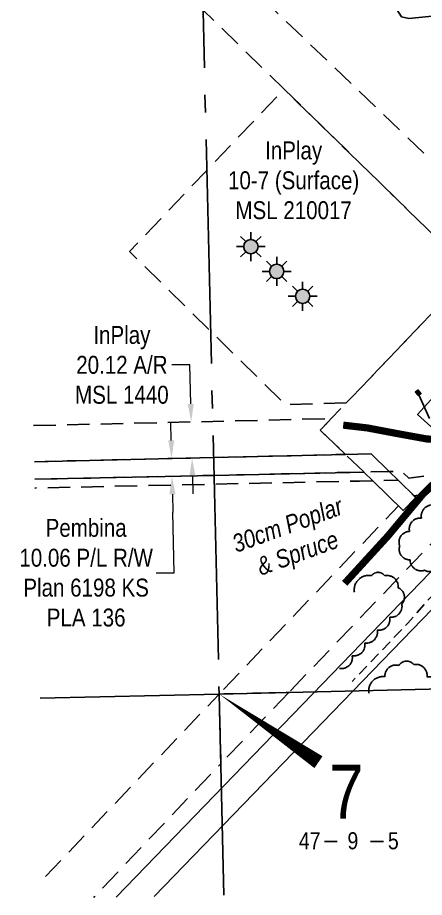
# Model space of a CAD drawing. Extents: x 611267 to 619164, y 5877763 to 5883089.
# Drawn here: x 613470.7 to 613697.6, y 5877901.6 to 5878392.2 of the extents above; entities that cross this region are included whole.
import ezdxf
from ezdxf.enums import TextEntityAlignment as Align

# ---------------------------------------------------------------- set-up
doc = ezdxf.new("R2010")
doc.units = 0
doc.header["$LTSCALE"] = 5
doc.header["$PDSIZE"] = 0.5
for name, pattern in [('0', [1, 1, 0]), ('foc-ACCESSROAD', [3.75, 2.5, -1.25]), ('foc-FLOWLINE', [3.75, 2.5, -1.25]), ('foc-QUARTERLINE', [33, 25, -3, 2, -3]), ('UG_PIPE', [1.875, 1.25, -0.625])]:
    doc.linetypes.add(name, pattern=pattern)
doc.layers.get('Defpoints').update_dxf_attribs({"color": 9})
for name, color, linetype in [('10', 1, 'Continuous'), ('9', 3, 'Continuous'), ('AS-PIPE-UG', 44, 'UG_PIPE'), ('AS-ROADS', 254, 'Continuous'), ('C-AR', 13, 'foc-ACCESSROAD'), ('C-FLOWLINE', 13, 'foc-FLOWLINE'), ('C-RW', 13, 'Continuous'), ('C-WS', 13, 'foc-ACCESSROAD'), ('C-WS-S', 8, 'Continuous'), ('F-RW', 190, 'Continuous'), ('L-QSEC', 8, 'foc-QUARTERLINE'), ('L-SECLBL', 7, 'Continuous'), ('T-BUSH', 110, '0'), ('T-BUSH-T', 110, 'Continuous'), ('T-WATER', 160, 'Continuous')]:
    doc.layers.add(name, color=color, linetype=linetype)
doc.layers.add('AS-PIPE-AG', color=7, linetype='Continuous', true_color=0x7d00fa)
doc.layers.add('AS-STRUCTURE-H', color=7, linetype='Continuous', true_color=0xa8a8a8)
doc.layers.add('AS-STRUCTURE', color=7, linetype='Continuous', lineweight=30, true_color=0x595959)
for name, color, linetype, lineweight in [('C-AR-T', 13, 'Continuous', 9), ('C-WS-T', 13, 'Continuous', 9), ('F-AR-T', 190, 'Continuous', 9)]:
    doc.layers.add(name, color=color, linetype=linetype, lineweight=lineweight)
doc.styles.add('80CG', font='ARIALN.TTF', dxfattribs={"height": 10})
doc.styles.add('80L', font='ARIALN.TTF', dxfattribs={"height": 10})
doc.styles.add('80LS', font='ARIALNI.TTF', dxfattribs={"height": 10})
doc.styles.add('foc-LtypeFont', font='ARIALN.TTF', dxfattribs={"height": 7.35})
doc.styles.add('SIMPLEX', font='ARIALN.TTF')
doc.linetypes.add('foc-TOPO-flowdirection-NOLINE', pattern='A,0,[">",foc-LtypeFont,S=0.3,R=0,X=0,Y=-0.945],-20,[">",foc-LtypeFont,S=0.3,R=0,X=0,Y=-0.945],0', length=20)
doc.dimstyles.new('Compass 5 000', dxfattribs={"dimscale": 5, "dimtxt": 9, "dimasz": 2, "dimexe": 0.2, "dimexo": 0.0625, "dimgap": 0.5, "dimtad": 0, "dimtih": 1, "dimtoh": 1, "dimzin": 0, "dimdsep": 46, "dimtxsty": '80CG', "dimcen": 0.1, "dimse1": 1, "dimse2": 1, "dimclrd": 256, "dimclrt": 256, "dimaunit": 1, "dimadec": 4, "dimazin": 0, "dimtfac": 0.06, "dimtofl": 0, "dimtmove": 0, "dimatfit": 1, "dimfxl": 0.2, "dimtolj": 1, "dimtzin": 0, "dimlwd": -1, "dimarcsym": 0})

# ---------------------------------------------------------------- blocks, each defined once
blk = doc.blocks.new('L-SECLBL')
at = {"layer": '9', "color": 7}
for p, q in [((-5.08, -27.83), (-12.29, -27.83)), ((20.7, -27.83), (13.5, -27.83))]:
    blk.add_line(p, q, dxfattribs=at)
at = {"layer": '10', "color": 2, "style": 'SIMPLEX'}
blk.add_attdef('SEC', text='', height=30, dxfattribs=at).set_placement((0, 0), align=Align.MIDDLE)
at = {"layer": '10', "color": 5, "style": '80L'}
blk.add_attdef('TWP', text='', height=9.5, dxfattribs=at).set_placement((-14.43, -27.37), align=Align.MIDDLE_RIGHT)
blk.add_attdef('RGE', text='', height=9.5, dxfattribs=at).set_placement((3.62, -27.37), align=Align.MIDDLE_CENTER)
blk.add_attdef('MER', text='', height=9.5, dxfattribs=at).set_placement((23.17, -27.37), align=Align.MIDDLE_LEFT)
blk = doc.blocks.new('*D374')
at = {"layer": 'C-AR-T', "transparency": 16777216}
for p, q in [((613566.75, 5878198.53), (613556.75, 5878198.53)), ((613567.25, 5878176.76), (613566.75, 5878198.53)), ((613568.19, 5878136.64), (613568.43, 5878126.65))]:
    blk.add_line(p, q, dxfattribs=at)
for points in [[(613568.92, 5878176.8), (613565.59, 5878176.73), (613567.49, 5878166.77)], [(613569.86, 5878136.68), (613566.53, 5878136.6), (613567.96, 5878146.64)]]:
    blk.add_solid(points, dxfattribs=at)
at = {"layer": 'Defpoints', "color": 0, "transparency": 16777216}
for p in [(613567.49, 5878166.77), (613549.39, 5878166.34), (613549.86, 5878146.22)]:
    blk.add_point(p, dxfattribs=at)
at = {"layer": 'C-AR-T', "transparency": 16777216, "insert": (613528.84, 5878198.53), "char_height": 10, "attachment_point": 5, "style": '80CG'}
blk.add_mtext('\\A1;InPlay\\P20.12 A/R\\PMSL 1440', dxfattribs=at)
blk = doc.blocks.new('*D376')
at = {"layer": 'Defpoints', "color": 0, "transparency": 16777216}
for p in [(613631.64, 5878148.13), (613631.86, 5878138.11), (613556.79, 5878136.45)]:
    blk.add_point(p, dxfattribs=at)
at = {"layer": 'F-AR-T', "transparency": 16777216}
for p, q in [((613556.35, 5878156.46), (613556.13, 5878166.46)), ((613557.01, 5878126.46), (613557.24, 5878116.46)), ((613557.98, 5878082.64), (613557.24, 5878116.46)), ((613547.98, 5878082.64), (613557.98, 5878082.64))]:
    blk.add_line(p, q, dxfattribs=at)
for points in [[(613558.02, 5878156.5), (613554.68, 5878156.43), (613556.57, 5878146.46)], [(613558.68, 5878126.49), (613555.35, 5878126.42), (613556.79, 5878136.45)]]:
    blk.add_solid(points, dxfattribs=at)
at = {"layer": 'F-AR-T', "transparency": 16777216, "insert": (613508.9, 5878082.64), "char_height": 10, "attachment_point": 5, "style": '80CG', "bg_fill": 3, "box_fill_scale": 1.1, "bg_fill_color": 256, "bg_fill_true_color": 13158600, "bg_fill_transparency": 0}
blk.add_mtext('\\A1;Pembina\\P10.06 P/L R/W\\PPlan 6198 KS\\PPLA 136', dxfattribs=at)
blk = doc.blocks.new('GAS')
h = blk.add_hatch(color=255)
h.dxf.hatch_style = 1
edge = h.paths.add_edge_path()
edge.add_arc((0, 0), 0.9, 0, 360)
for p, q in [((-0.571, 0.571), (-1.142, 1.142)), ((0, 0.808), (0, 1.616)), ((0.571, 0.571), (1.142, 1.142)), ((-0.808, 0), (-1.616, 0)), ((1.616, 0), (0.808, 0)), ((-0.571, -0.571), (-1.142, -1.142)), ((0, -0.808), (0, -1.616)), ((1.142, -1.142), (0.571, -0.571))]:
    blk.add_line(p, q)
blk.add_circle((0, 0), 0.8)

msp = doc.modelspace()

# ---------------------------------------------------------------- hatches: boundary and pattern name
at = {"layer": 'AS-STRUCTURE-H'}
h = msp.add_hatch(color=256, dxfattribs=at)
h.dxf.hatch_style = 1
h.paths.add_polyline_path([(613692.628, 5878183.308), (613694.068, 5878184.516), (613695.7, 5878182.625), (613694.042, 5878181.673)])

# ---------------------------------------------------------------- linework, layer by layer
at = {"layer": 'AS-PIPE-AG', "flags": 128}
msp.add_lwpolyline([(613700.42, 5878168.729), (613694.429, 5878181.916)], dxfattribs=at)
at = {"layer": 'AS-PIPE-UG', "flags": 128}
msp.add_lwpolyline([(613919.114, 5878125.242), (613913.698, 5878119.972), (613904.82, 5878111.052), (613897.591, 5878102.776), (613888.079, 5878092.15), (613875.247, 5878079.239), (613867.566, 5878071.571), (613862.93, 5878066.323), (613859.443, 5878062.42), (613857.524, 5878061.572), (613855.396, 5878062.032), (613851.91, 5878065.831), (613844.398, 5878073.489), (613829.607, 5878087.917), (613811.584, 5878105.342), (613803.278, 5878113.026), (613796.444, 5878119.527), (613791.609, 5878124.044), (613787.678, 5878127.097), (613783.849, 5878126.6), (613778.954, 5878125.744), (613771.838, 5878124.348), (613762.564, 5878122.759), (613757.267, 5878121.822), (613752.806, 5878121.151), (613748.739, 5878120.435), (613745.308, 5878116.781), (613739.212, 5878109.496), (613732.699, 5878102.16), (613722.119, 5878090.62), (613712.191, 5878080.276), (613699.385, 5878067.15), (613688.345, 5878054.632), (613677.946, 5878043.622), (613657.297, 5878022.048)], dxfattribs=at)
at = {"layer": 'AS-ROADS', "const_width": 3.998, "flags": 128}
for points in [[(613805.973, 5878232.148), (613779.09, 5878205.546), (613751.819, 5878180.83), (613739.18, 5878169.004), (613730.228, 5878162.263), (613721.226, 5878158.256), (613711.398, 5878156.743), (613699.069, 5878157.243), (613682.274, 5878160.296), (613665.763, 5878163.419), (613652.305, 5878164.968)], [(613653.133, 5878076.756), (613677.223, 5878103.105), (613696.543, 5878126.183), (613710.291, 5878139.638), (613722.03, 5878154.675), (613726.276, 5878160.077)]]:
    msp.add_lwpolyline(points, dxfattribs=at)
at = {"layer": 'AS-STRUCTURE', "flags": 128}
msp.add_lwpolyline([(613692.628, 5878183.308), (613694.068, 5878184.516), (613695.7, 5878182.625), (613694.042, 5878181.673)], close=True, dxfattribs=at)
at = {"layer": 'C-AR', "flags": 128}
msp.add_lwpolyline([(613479.536, 5878164.711), (613579.508, 5878167.049), (613645.668, 5878168.593), (613639.486, 5878162.129), (613653.612, 5878148.64), (613645.823, 5878148.458), (613579.984, 5878146.921), (613480.012, 5878144.584)], dxfattribs=at)
at = {"layer": 'C-FLOWLINE', "flags": 128}
for points in [[(613480.244, 5878134.764), (613580.219, 5878136.972), (613656.2, 5878138.653), (613663.896, 5878138.837), (613677.917, 5878139.156), (613684.904, 5878139.311), (613688.94, 5878135.354), (613833.948, 5878155.261), (614086.348, 5877910.847)], [(614072.213, 5877910.62), (613830.488, 5878144.696), (613691.698, 5878125.643), (613692.803, 5878124.559), (613682.909, 5878134.261), (613668.855, 5878133.959), (613661.342, 5878133.785), (613580.336, 5878132.055), (613480.359, 5878129.905)]]:
    msp.add_lwpolyline(points, dxfattribs=at)
at = {"layer": 'C-RW', "flags": 128}
msp.add_lwpolyline([(613791.703, 5878234.583), (613748.717, 5878201.399), (613708.556, 5878157.464), (613693.8, 5878170.953), (613735.129, 5878216.166), (613778.277, 5878249.475), (613792.063, 5878263.954), (613795.683, 5878260.507), (614081.743, 5878560.944), (614092.603, 5878550.605), (613792.756, 5878235.689)], close=True, dxfattribs=at)
msp.add_lwpolyline([(614051.011, 5877910.279), (613745.905, 5878205.731), (613704.867, 5878160.836), (613693.8, 5878170.953), (613735.129, 5878216.166), (613745.25, 5878227.238), (614072.213, 5877910.62)], dxfattribs=at)
at = {"layer": 'C-WS', "flags": 128}
for points in [[(614471.718, 5878840.38), (614401.575, 5878838.625), (614371.421, 5878837.868), (614208.171, 5878834.062), (614196.039, 5878833.779), (614196.338, 5878823.076), (614199.873, 5878696.384), (614227.312, 5878697.15), (614230.374, 5878587.403), (614179.742, 5878585.975), (614159.583, 5878585.4), (614139.67, 5878564.337), (614028.572, 5878445.751), (613860.137, 5878265.966), (613808.23, 5878210.561), (613904.372, 5878118.856), (613907.987, 5878115.408), (613915.221, 5878108.507), (614002.801, 5878024.946), (613995.778, 5878024.78), (613969.438, 5878024.156), (613963.703, 5878024.02), (613896.271, 5878088.469), (613885.431, 5878098.828), (613832.69, 5878149.225), (613789.275, 5878190.713), (613786.014, 5878187.282), (613775.66, 5878176.456), (613765.259, 5878165.595), (613754.417, 5878154.277), (613735.714, 5878134.744), (613724.415, 5878122.939), (613622.07, 5878015.936), (613583.103, 5878015.016), (613683.137, 5878119.954), (613668.855, 5878133.959), (613663.896, 5878138.831), (613653.613, 5878148.639), (613639.486, 5878162.129), (613645.668, 5878168.593), (613654.013, 5878177.318), (613717.131, 5878243.313), (613723.805, 5878250.292), (613716.372, 5878257.553), (613619.334, 5878352.347), (613574.081, 5878396.554), (613573.465, 5878422.561), (613573.167, 5878435.193), (613593.1, 5878416.341), (613735.99, 5878279.614), (613772.933, 5878244.263), (613787.578, 5878230.25), (613794.472, 5878237.491), (614061.114, 5878517.534), (614089.869, 5878547.734), (614092.603, 5878550.605), (614120.628, 5878584.341), (614118.077, 5878675.753), (614117.565, 5878694.088), (614172.439, 5878695.619), (614168.601, 5878833.14), (614167.835, 5878860.588), (614185.441, 5878860.997), (614200.454, 5878861.346), (614370.766, 5878865.305), (614400.887, 5878866.061), (614470.974, 5878867.817)], [(613486.233, 5877913.24), (613583.103, 5878015.016), (613584.022, 5877976.173), (613513.134, 5877901.63)]]:
    msp.add_lwpolyline(points, dxfattribs=at)
for points in [[(613654.013, 5878177.318), (613620.009, 5878176.483), (613578.317, 5878217.413), (613533.114, 5878261.791), (613576.197, 5878307.042), (613619.334, 5878352.347), (613723.805, 5878250.292), (613654.013, 5878177.318)], [(613621.975, 5878015.934), (613584.022, 5877976.173), (613583.103, 5878015.016), (613621.975, 5878015.934)]]:
    msp.add_lwpolyline(points, close=True, dxfattribs=at)
at = {"layer": 'F-RW'}
for points in [[(613525.63, 5877901.831), (613750.129, 5878133.665), (613792.732, 5878139.513), (613858.625, 5878075.705), (613955.546, 5878175.793), (614136.779, 5878558.265), (614139.669, 5878564.336), (614159.443, 5878585.385), (614230.374, 5878587.403), (614277.354, 5878706.755), (614282.854, 5878720.73), (614321.494, 5878818.899), (614371.712, 5878825.678), (614401.787, 5878829.738), (614471.751, 5878839.18)], [(614472.16, 5878824.107), (614402.147, 5878814.656), (614372.071, 5878810.596), (614331.174, 5878805.075), (614296.579, 5878716.127), (614291.136, 5878702.133), (614240.79, 5878572.694), (614166.092, 5878570.61), (614152.189, 5878555.775), (613967.946, 5878167.044), (613858.966, 5878054.503), (613787.543, 5878123.666), (613757.298, 5878119.514), (613546.833, 5877902.172)]]:
    msp.add_lwpolyline(points, dxfattribs=at)
at = {"layer": 'F-RW', "flags": 128}
msp.add_lwpolyline([(613480.012, 5878144.585), (613579.984, 5878146.921), (613645.823, 5878148.457), (613667.906, 5878148.972), (613677.917, 5878139.156), (613682.909, 5878134.261), (613692.803, 5878124.559), (613685.763, 5878117.379), (613668.855, 5878133.959), (613663.896, 5878138.837), (613656.2, 5878138.653), (613580.219, 5878136.972), (613480.244, 5878134.764)], dxfattribs=at)
at = {"layer": 'L-QSEC'}
for p, q in [((613564.088, 5878819.098), (613583.103, 5878015.016)), ((613583.103, 5878015.016), (614390.592, 5878034.154)), ((613483.274, 5878012.65), (613583.103, 5878015.016)), ((613583.103, 5878015.016), (613585.757, 5877902.798))]:
    msp.add_line(p, q, dxfattribs=at)
at = {"layer": 'L-SECLBL', "flags": 128}
msp.add_lwpolyline([(613583.103, 5878015.016, 0, 8, 0), (613638.503, 5877977.02, 0, 0, 0)], format="xyseb", dxfattribs=at)
at = {"layer": 'T-BUSH', "flags": 128}
msp.add_lwpolyline([(613726.81, 5878109.452, -0.5205671), (613719.81, 5878102.316, -0.5205671), (613713.026, 5878094.982, -0.5205671), (613706.1, 5878087.874, -0.5205671), (613697.771, 5878084.064, -0.5205671), (613689.648, 5878089.882, -0.5205671), (613683.809, 5878097.644, -0.5205671), (613689.332, 5878105.691, -0.5205671), (613695.986, 5878113.137, -0.5205671), (613702.845, 5878120.408, -0.5205671), (613710.114, 5878127.255, -0.5205671), (613717.882, 5878133.533, -0.5205671), (613726.019, 5878139.339, -0.5205671), (613734.22, 5878145.054, -0.5205671), (613742.23, 5878151.032, -0.5205671), (613750.194, 5878157.072, -0.5205671), (613758.121, 5878163.159, -0.5205671), (613765.421, 5878167.769, -0.5205671), (613772.547, 5878160.827, -0.5205671), (613781.218, 5878158.387, -0.5205671), (613788.536, 5878165.197, -0.5205671), (613793.255, 5878172.688, -0.5205671), (613789.961, 5878182.095, -0.5205671), (613793.334, 5878184.362, -0.5205671), (613801.536, 5878179.025, -0.5205671), (613808.875, 5878172.238, -0.5205671), (613816.213, 5878165.45, -0.5205671), (613823.205, 5878158.311, -0.5205671), (613830.101, 5878151.074, -0.5205671), (613836.996, 5878143.837, -0.5205671), (613843.892, 5878136.6, -0.5205671), (613850.788, 5878129.363, -0.5205671), (613857.703, 5878122.145, -0.5205671), (613864.779, 5878115.084, -0.5205671), (613871.855, 5878108.024, -0.5205671), (613878.931, 5878100.963, -0.5205671), (613879.071, 5878093.835, -0.5205671), (613872.133, 5878086.638, -0.5205671), (613864.078, 5878080.827, -0.5205671), (613855.621, 5878078.896, -0.5205671), (613848.554, 5878085.967, -0.5205671), (613841.487, 5878093.037, -0.5205671), (613834.269, 5878099.951, -0.5205671), (613827.004, 5878106.817, -0.5205671), (613819.738, 5878113.682, -0.5205671), (613812.473, 5878120.548, -0.5205671), (613805.088, 5878127.284, -0.5205671), (613797.686, 5878134.002, -0.5205671), (613789.015, 5878138.224, -0.5205671), (613779.153, 5878137.687, -0.5205671), (613769.266, 5878136.217, -0.5205671), (613759.334, 5878135.087, -0.5205671), (613749.398, 5878133.994, -0.5205671), (613742.59, 5878126.749, -0.5205671), (613735.853, 5878119.364, -0.5205671)], format="xyb", close=True, dxfattribs=at)
for points in [[(613926.649, 5878054.102, 0.5205671), (613919.389, 5878060.974, 0.5205671), (613912.129, 5878067.845, 0.5205671), (613904.911, 5878074.76, 0.5205671), (613897.773, 5878081.759, 0.5205671), (613890.483, 5878079.851, 0.5205671), (613883.258, 5878072.956, 0.5205671), (613876.656, 5878065.45, 0.5205671), (613882.128, 5878057.719, 0.5205671), (613876.417, 5878050.576, 0.5205671), (613869.355, 5878043.502, 0.5205671), (613861.525, 5878037.781, 0.5205671), (613851.819, 5878037.817, 0.5205671), (613844.505, 5878044.631, 0.5205671), (613837.727, 5878051.971, 0.5205671), (613831.054, 5878059.413, 0.5205671), (613824.38, 5878066.855, 0.5205671), (613817.482, 5878074.081, 0.5205671), (613810.286, 5878081.019, 0.5205671), (613803.058, 5878087.924, 0.5205671), (613795.657, 5878094.642, 0.5205671), (613788.255, 5878101.361, 0.5205671), (613779.499, 5878105.161, 0.5205671), (613769.543, 5878104.257, 0.5205671), (613759.662, 5878102.786, 0.5205671), (613749.808, 5878101.109, 0.5205671), (613742.269, 5878094.671, 0.5205671), (613735.051, 5878087.755, 0.5205671), (613737.083, 5878080.265, 0.5205671), (613743.207, 5878072.368, 0.5205671), (613749.143, 5878064.325, 0.5205671), (613747.734, 5878056.886, 0.5205671), (613740.564, 5878049.92, 0.5205671), (613733.394, 5878042.955, 0.5205671), (613726.494, 5878035.727, 0.5205671), (613719.723, 5878028.374, 0.5205671), (613712.951, 5878021.02, 0.5205671), (613706.105, 5878017.524, 0.5205671), (613699.054, 5878024.609, 0.5205671), (613691.742, 5878031.423, 0.5205671), (613683.318, 5878030.964, 0.5205671), (613675.577, 5878024.671, 0.5205671), (613666.713, 5878015.3, 0.5205671)], [(613650.312, 5878029.296, 0.5205671), (613657.333, 5878036.411, 0.5205671), (613664.354, 5878043.526, 0.5205671), (613671.322, 5878050.693, 0.5205671), (613678.237, 5878057.912, 0.5205671), (613684.98, 5878065.199, 0.5205671), (613682.924, 5878074.28, 0.5205671), (613675.494, 5878080.967, 0.5205671), (613668.16, 5878081.022, 0.5205671), (613658.523, 5878071.833, 0.5205671)]]:
    msp.add_lwpolyline(points, format="xyb", dxfattribs=at)
at = {"layer": 'T-WATER', "linetype": 'foc-TOPO-flowdirection-NOLINE', "flags": 128}
msp.add_lwpolyline([(613570.36, 5878534.211), (613591.505, 5878532.368), (613594.59, 5878536.751), (613598.011, 5878553.649), (613599.869, 5878555.256), (613610.552, 5878548.667), (613613.969, 5878540.762), (613621.279, 5878530.762), (613630.924, 5878517.116), (613651.107, 5878499.733), (613661.259, 5878471.209), (613668.536, 5878468.927), (613679.263, 5878468.774), (613686.07, 5878466.298), (613693.043, 5878456.322), (613685.806, 5878445.44), (613669.121, 5878441.66), (613670.944, 5878422.714), (613677.017, 5878405.026), (613684.897, 5878392.637), (613688.856, 5878391.742), (613715.227, 5878394.324), (613735.03, 5878379.672), (613746.37, 5878382.874), (613750.95, 5878398.918), (613752.889, 5878417.559), (613761.523, 5878429.556), (613768.901, 5878443.659), (613775.946, 5878445.122), (613778.657, 5878436.209), (613778.429, 5878429.946), (613782.262, 5878419.399), (613789.428, 5878412.886), (613795.798, 5878411.051), (613799.372, 5878416.998), (613807.021, 5878422.112), (613809.09, 5878414.728), (613808.92, 5878406.563), (613817.511, 5878398.243), (613822.395, 5878398.272), (613826.38, 5878392.554), (613828.515, 5878382.969), (613839.577, 5878373.711), (613855.906, 5878369.559), (613855.576, 5878390.337), (613864.943, 5878397.768), (613878.106, 5878389.946), (613884.537, 5878376.199), (613886.84, 5878361.077), (613890.55, 5878360.536), (613901.287, 5878369.913), (613913.282, 5878396.844), (613928.575, 5878393.49), (613942.044, 5878385.38), (613946.775, 5878386.535), (613952.931, 5878395.716), (613952.762, 5878401.312), (613964.1, 5878410.528), (613969.935, 5878410.644), (613980.652, 5878404.892), (614025.659, 5878390.046), (614063.342, 5878390.885), (614069.371, 5878388.507), (614080.93, 5878378.549), (614091.841, 5878378.223), (614098.076, 5878380.854), (614112.83, 5878377.545), (614121.396, 5878356.239), (614127.076, 5878349.621), (614131.028, 5878348.964), (614144.634, 5878352.116), (614163.803, 5878374.257), (614184.966, 5878393.481), (614223.423, 5878396.31), (614235.017, 5878402.975), (614249.84, 5878421.114), (614259.761, 5878423.973), (614281.626, 5878423.858), (614289.305, 5878414.201), (614296.13, 5878397.282), (614306.13, 5878396.963), (614329.425, 5878409.277), (614335.691, 5878416.793), (614338.085, 5878424.31), (614338.098, 5878435.749), (614342.032, 5878439.618), (614353.523, 5878441.812), (614365.038, 5878451.097), (614378.747, 5878454.785), (614390.508, 5878465.742), (614413.856, 5878473.775), (614417.537, 5878482.107), (614413.373, 5878497.707), (614414.18, 5878502.555), (614422.693, 5878506.686), (614431.503, 5878506.892), (614438.154, 5878503.637), (614444.767, 5878497.7), (614455.869, 5878496.965), (614463.281, 5878494.151), (614475.555, 5878486.18), (614471.367, 5878476.88), (614458.953, 5878467.807), (614454.101, 5878466.707), (614447.786, 5878458.834), (614447.998, 5878451.812), (614451.574, 5878447.808), (614462.245, 5878445.568), (614475.071, 5878454.83), (614480.686, 5878456.31), (614482.196, 5878454.459)], dxfattribs=at)
at = {"layer": 'T-WATER', "flags": 128}
msp.add_lwpolyline([(613684.897, 5878392.637), (613688.856, 5878391.742), (613715.227, 5878394.324), (613735.03, 5878379.672), (613746.37, 5878382.874), (613750.95, 5878398.918)], dxfattribs=at)

# ---------------------------------------------------------------- block references
at = {"layer": 'C-WS-S', "xscale": 4.99808345, "yscale": 4.99808345, "zscale": 4.99808345}
for p in [(613600.777, 5878264.492), (613615.189, 5878250.699), (613629.67, 5878236.796)]:
    msp.add_blockref('GAS', p, dxfattribs=at)
at = {"layer": 'L-SECLBL'}
msp.add_blockref('L-SECLBL', (613654.084, 5877960.581), dxfattribs=at).add_auto_attribs({'SEC': '7', 'TWP': '47', 'RGE': '9', 'MER': '5'})

# ---------------------------------------------------------------- texts
at = {"layer": 'C-WS-T', "insert": (613624.658, 5878301.43), "char_height": 10, "attachment_point": 5, "style": '80CG'}
msp.add_mtext('\\A1;InPlay\\P10-7 (Surface)\\PMSL 210017', dxfattribs=at)

# ---------------------------------------------------------------- dimensions: what is measured, and where the dimension line sits
at = {"layer": 'C-AR-T'}
dim = msp.add_linear_dim(base=(613567.488, 5878166.768), p1=(613549.862, 5878146.217), p2=(613549.391, 5878166.345), angle=91.33947, text='InPlay\\P20.12 A/R\\PMSL 1440', dimstyle='Compass 5 000', dxfattribs=at)
dim.commit()
dim.dimension.update_dxf_attribs({"geometry": '*D374', "text_midpoint": (613528.843, 5878198.532), "dimtype": 161})

# ---------------------------------------------------------------- next in the draw order: dimensions: what is measured, and where the dimension line sits
at = {"layer": 'F-AR-T'}
dim = msp.add_linear_dim(base=(613556.793, 5878136.453), p1=(613631.639, 5878148.126), p2=(613631.86, 5878138.115), angle=271.26777, text='Pembina\\P10.06 P/L R/W\\PPlan 6198 KS\\PPLA 136', dimstyle='Compass 5 000', override={"dimtmove": 1, "dimtfill": 1}, dxfattribs=at)
dim.commit()
dim.dimension.update_dxf_attribs({"geometry": '*D376', "text_midpoint": (613555.101, 5878082.642), "dimtype": 161})

# ---------------------------------------------------------------- next in the draw order: texts
at = {"layer": 'T-BUSH-T', "insert": (613619.452, 5878114.093), "char_height": 9.99617, "width": 65.38189, "attachment_point": 2, "rotation": 20, "style": '80LS'}
msp.add_mtext('30cm Poplar\\P& Spruce', dxfattribs=at)

doc.saveas('drawing.dxf')
